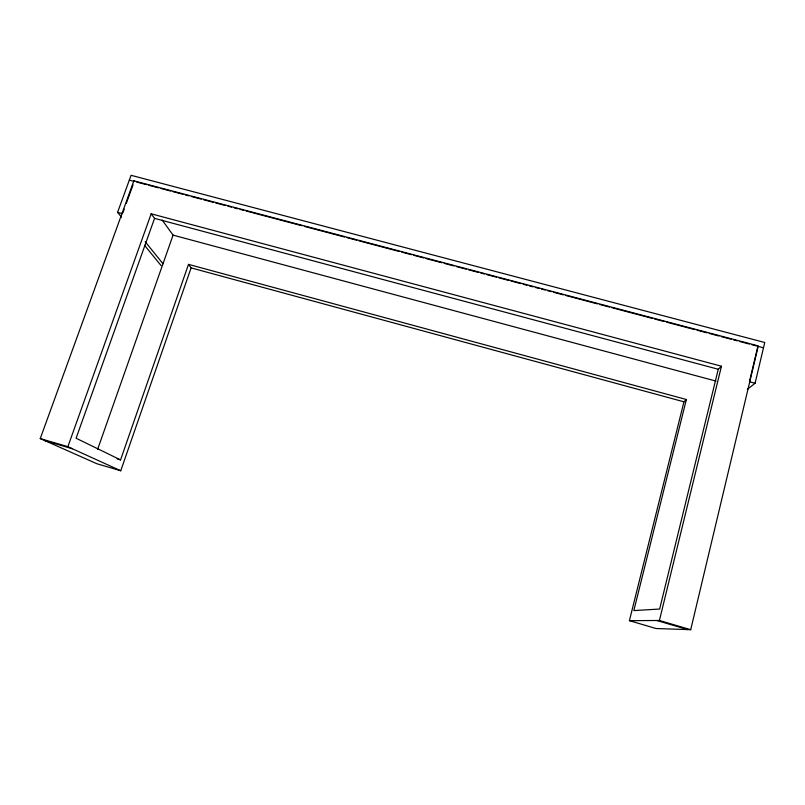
<?xml version="1.0" encoding="UTF-8"?>
<svg xmlns="http://www.w3.org/2000/svg" width="805" height="805" viewBox="0 0 805 805"><rect width="100%" height="100%" fill="white"/><g stroke="black" fill="none" stroke-linecap="round" stroke-linejoin="round"><path stroke-width="1.21" d="M747.332 389.368L755.08 383.261L764.75 342.507L131.074 175.309L117.57 212.379L121.535 217.219M749.717 380.524L757.575 347.519M188.501 264.372L686.363 399.511L683.948 401.816L629.409 620.665L656.075 628.524L690.71 629.691L758.3 345.909L133.861 180.843L40.25 438.584L96.801 463.71L120.75 470.764L191.097 267.884L188.501 264.372L120.559 459.907L117.107 458.9M629.409 620.665L659.416 620.494L721.451 366.225L151.169 213.808L67.862 446.695L120.75 470.764M721.451 366.225L718.261 369.264L659.647 609.033L633.837 610.592L686.363 399.511M97.647 449.271L173.075 235.13L162.157 220.017M151.169 213.808L154.55 218.376L76.103 438.232L120.559 459.907M122.984 212.56L124.232 209.099M126.325 203.333L133.026 184.878M749.847 381.409L749.425 381.741L755.08 383.261M129.323 180.109L134.284 181.427L133.861 180.843M136.719 182.071L146.44 184.637M148.875 185.281L158.595 187.847M161.03 188.491L170.751 191.067M173.186 191.711L182.906 194.277M185.341 194.921L188.984 195.887M191.419 196.531L201.139 199.097M203.574 199.741L213.295 202.317M215.73 202.961L225.45 205.527M227.885 206.171L231.528 207.137M233.963 207.781L237.606 208.747M240.041 209.381L243.684 210.347M246.119 210.991L302.036 225.772M304.461 226.416L344.58 237.022M347.005 237.666L356.736 240.242M359.161 240.876L399.28 251.482M401.705 252.126L411.436 254.702M413.861 255.346L423.591 257.912M426.016 258.556L441.824 262.732M444.249 263.376L453.98 265.952M456.405 266.596L466.135 269.162M468.56 269.806L478.291 272.382M480.716 273.016L484.369 273.982M486.794 274.626L496.524 277.202M498.949 277.846L508.68 280.412M511.105 281.056L520.835 283.622M523.26 284.266L526.913 285.232M529.338 285.876L532.99 286.842M535.416 287.486L539.068 288.452M541.503 289.086L545.146 290.052M547.581 290.696L551.224 291.662M553.659 292.306L563.379 294.872M565.814 295.516L597.411 303.877M599.846 304.521L609.566 307.087M612.001 307.731L652.11 318.337M654.546 318.981L664.266 321.547M666.701 322.191L694.665 329.587M697.09 330.231L706.82 332.797M709.245 333.441L718.976 336.017M721.401 336.651L731.131 339.227M733.556 339.871L737.209 340.837M739.634 341.481L749.364 344.047M751.79 344.691L763.502 347.79M154.55 218.376L718.261 369.264M117.57 212.379L122.561 213.707L122.119 213.164M173.075 235.13L716.068 381.117M191.097 267.884L683.948 401.816M40.25 438.584L67.862 446.695M659.416 620.494L690.71 629.691M45.06 440.717L72.359 448.737M656.84 620.514L687.742 629.591M144.518 245.314L161.151 265.67M145.182 241.701L162.992 263.748"/></g></svg>
